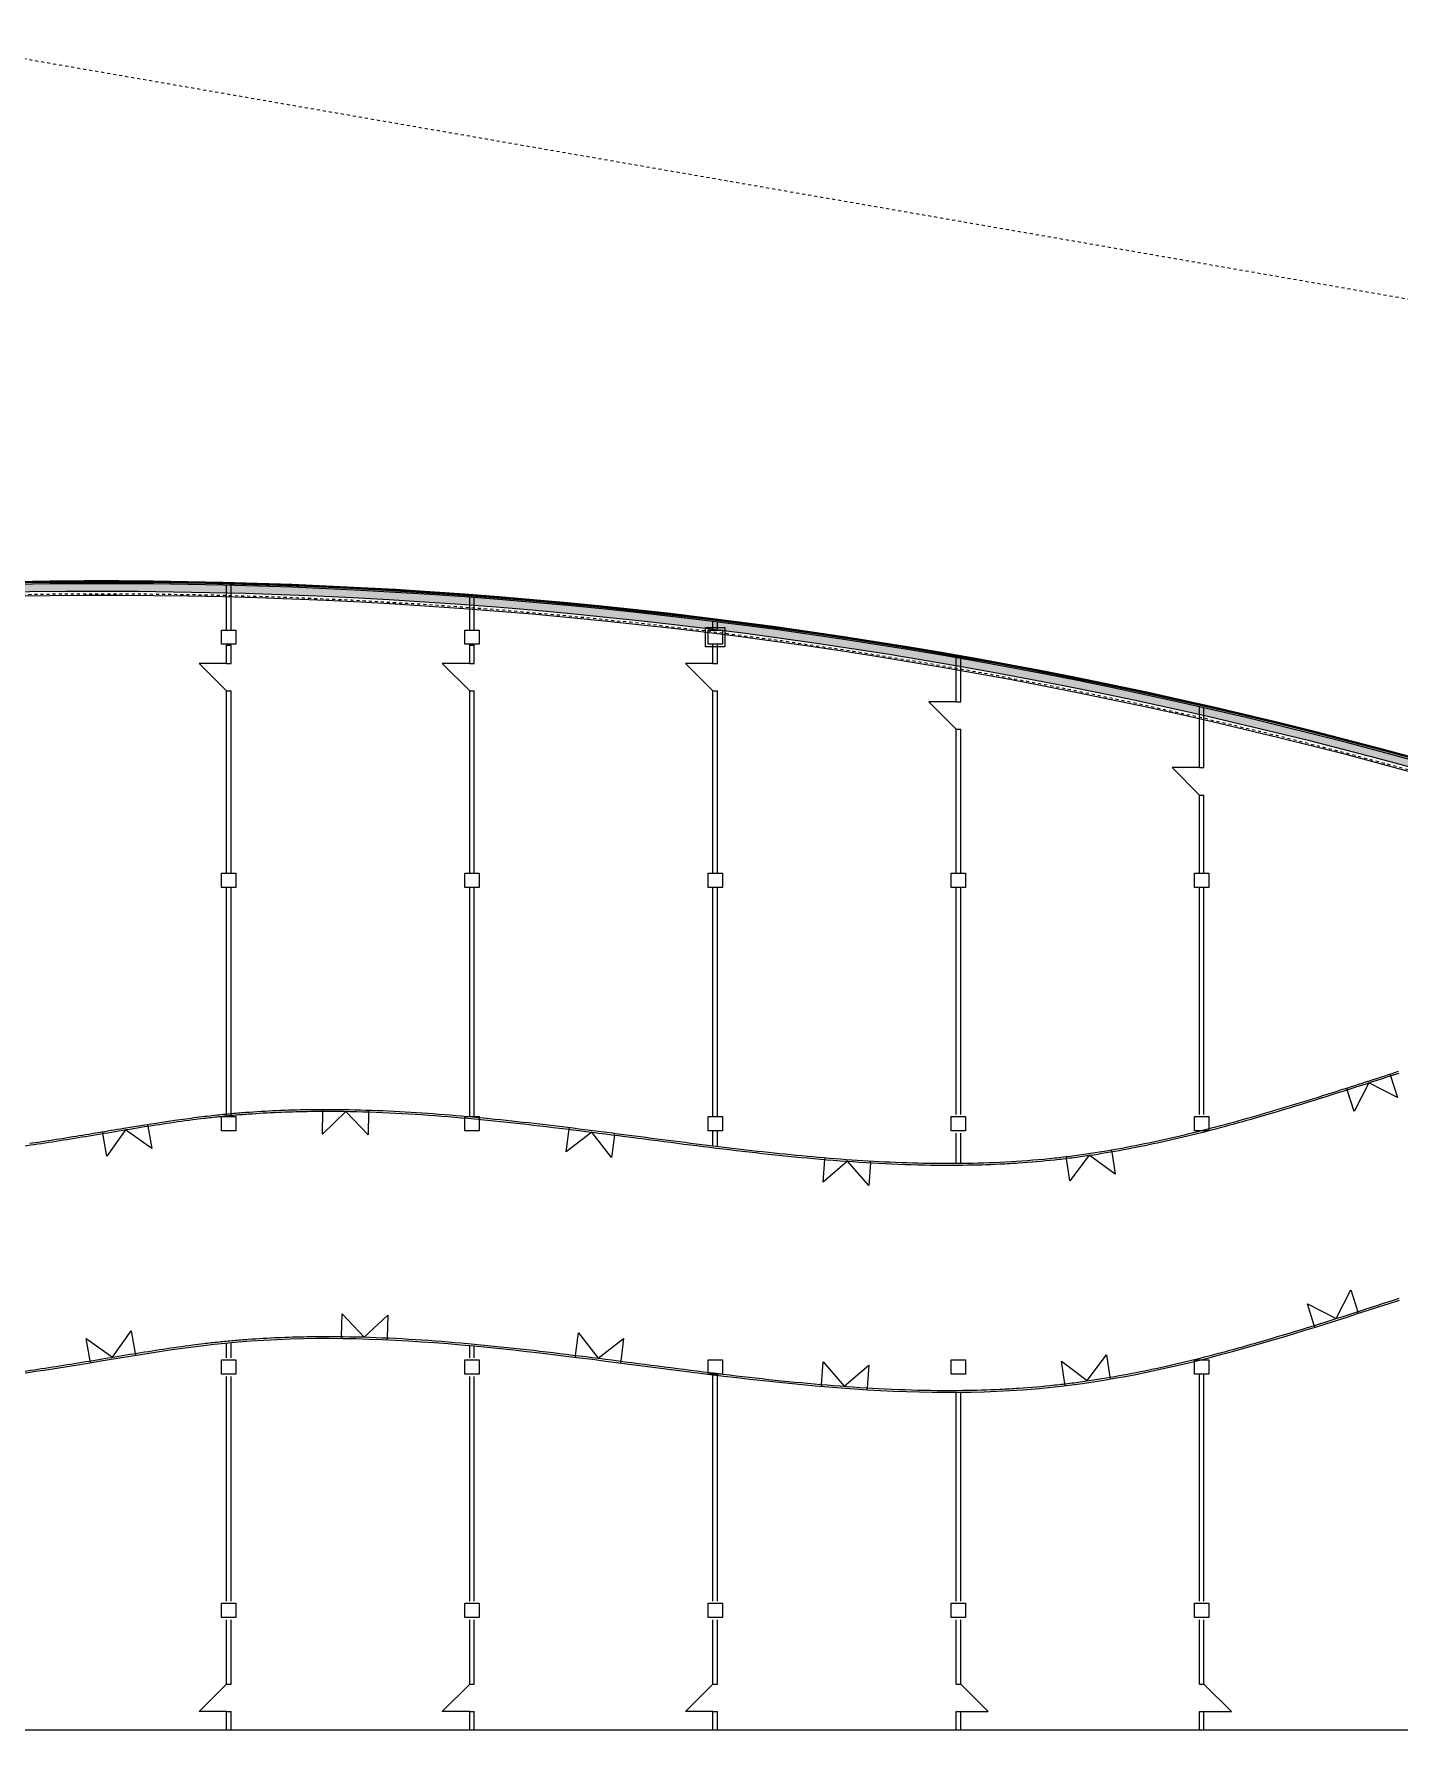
# Model space of a CAD drawing. Header units: metres. Extents: x 183920 to 185578, y 20757 to 21440.
# Drawn here: x 184339 to 184383.9, y 20985.4 to 21041.2 of the extents above; entities that cross this region are included whole.
import ezdxf

# ---------------------------------------------------------------- set-up
doc = ezdxf.new("R2010")
doc.units = ezdxf.units.M
for name, pattern in [('Path offset', [0.022225, 0.00635, -0.003175, 0.00635, -0.003175, 0, -0.003175]), ('Style_13', [0]), ('Style_23', [0]), ('Style_25', [4.7625e-07, 3.175e-07, -1.5875e-07]), ('Wall Style 01', [0])]:
    doc.linetypes.add(name, pattern=pattern)
for name, color, linetype, true_color in [('COLON', 5, 'Continuous', 0x0000ff), ('DOORS', 8, 'Continuous', 0x414141), ('fac', 5, 'Continuous', 0x0000ff), ('GKL', 5, 'Continuous', 0x0000ff), ('Glass', 4, 'Continuous', 0x00ffff), ('MONOLIT', 7, 'Continuous', 0x691639), ('Walls', 7, 'Continuous', 0x68db4c), ('Zoning', 7, 'Continuous', 0x47d2e2)]:
    doc.layers.add(name, color=color, linetype=linetype, true_color=true_color)

# ---------------------------------------------------------------- blocks, each defined once
blk = doc.blocks.new('AC584E3954')
at = {"layer": 'Glass', "linetype": 'Style_13'}
for points in [[(-0.8850831972660963, -1.234254007406082), (-0.8850831972660963, -1.174254007406082)], [(0.6149168027339037, -1.234254007406082), (0.6149168027339037, -1.984254007406082), (-0.1350831972660962, -1.234254007406082), (-0.8850831972660963, -1.984254007406082), (-0.8850831972660963, -1.234254007406082)], [(0.6149168027339037, -1.234254007406082), (0.6149168027339037, -1.174254007406082)]]:
    blk.add_lwpolyline(points, dxfattribs=at)

msp = doc.modelspace()

# ---------------------------------------------------------------- hatches: boundary and pattern name
at = {"layer": 'Walls', "transparency": 33554483}
h = msp.add_hatch(color=256, dxfattribs=at)
edge = h.paths.add_edge_path(flags=0)
edge.add_arc((184341.1095512011, 20859.28747931266), 163.8878880608155, 66.42939338972178, 92.92782316288628, ccw=False)
edge.add_line((184406.6448555611, 21009.50187188369), (184406.5556983544, 21009.21345752521))
edge.add_arc((184341.1095512011, 20859.28747931269), 163.5878880607907, 66.41762090847213, 92.87556384908804)
edge.add_line((184332.9028391942, 21022.66938467013), (184332.7384990926, 21022.96143979396))
edge.add_line((184332.7384990926, 21022.96143979396), (184332.7384990926, 21022.96143979396))

# ---------------------------------------------------------------- linework, layer by layer
at = {"layer": 'COLON', "linetype": 'Style_23'}
for points in [[(184345.1324337187, 21021.59654259391), (184345.6024337187, 21021.59654259391), (184345.6024337187, 21021.12654259391), (184345.1324337187, 21021.12654259391), (184345.1324337187, 21021.59654259391)], [(184353.1324337187, 21021.59654259391), (184353.6024337187, 21021.59654259391), (184353.6024337187, 21021.12654259391), (184353.1324337187, 21021.12654259391), (184353.1324337187, 21021.59654259391)], [(184361.1324337187, 21021.59654259391), (184361.6024337187, 21021.59654259391), (184361.6024337187, 21021.12654259391), (184361.1324337187, 21021.12654259391), (184361.1324337187, 21021.59654259391)], [(184345.1324337187, 21013.59654259391), (184345.6024337187, 21013.59654259391), (184345.6024337187, 21013.12654259391), (184345.1324337187, 21013.12654259391), (184345.1324337187, 21013.59654259391)], [(184353.1324337187, 21013.59654259391), (184353.6024337187, 21013.59654259391), (184353.6024337187, 21013.12654259391), (184353.1324337187, 21013.12654259391), (184353.1324337187, 21013.59654259391)], [(184361.1324337187, 21013.59654259391), (184361.6024337187, 21013.59654259391), (184361.6024337187, 21013.12654259391), (184361.1324337187, 21013.12654259391), (184361.1324337187, 21013.59654259391)], [(184369.1324337187, 21013.59654259391), (184369.6024337187, 21013.59654259391), (184369.6024337187, 21013.12654259391), (184369.1324337187, 21013.12654259391), (184369.1324337187, 21013.59654259391)], [(184377.1324337187, 21013.59654259391), (184377.6024337187, 21013.59654259391), (184377.6024337187, 21013.12654259391), (184377.1324337187, 21013.12654259391), (184377.1324337187, 21013.59654259391)], [(184345.1324337187, 21005.59654259391), (184345.6024337187, 21005.59654259391), (184345.6024337187, 21005.12654259391), (184345.1324337187, 21005.12654259391), (184345.1324337187, 21005.59654259391)], [(184353.1324337187, 21005.59654259391), (184353.6024337187, 21005.59654259391), (184353.6024337187, 21005.12654259391), (184353.1324337187, 21005.12654259391), (184353.1324337187, 21005.59654259391)], [(184361.1324337187, 21005.59654259391), (184361.6024337187, 21005.59654259391), (184361.6024337187, 21005.12654259391), (184361.1324337187, 21005.12654259391), (184361.1324337187, 21005.59654259391)], [(184369.1324337187, 21005.59654259391), (184369.6024337187, 21005.59654259391), (184369.6024337187, 21005.12654259391), (184369.1324337187, 21005.12654259391), (184369.1324337187, 21005.59654259391)], [(184377.1324337187, 21005.59654259391), (184377.6024337187, 21005.59654259391), (184377.6024337187, 21005.12654259391), (184377.1324337187, 21005.12654259391), (184377.1324337187, 21005.59654259391)], [(184345.1324337187, 20997.59654259391), (184345.6024337187, 20997.59654259391), (184345.6024337187, 20997.12654259391), (184345.1324337187, 20997.12654259391), (184345.1324337187, 20997.59654259391)], [(184353.1324337187, 20997.59654259391), (184353.6024337187, 20997.59654259391), (184353.6024337187, 20997.12654259391), (184353.1324337187, 20997.12654259391), (184353.1324337187, 20997.59654259391)], [(184361.1324337187, 20997.59654259391), (184361.6024337187, 20997.59654259391), (184361.6024337187, 20997.12654259391), (184361.1324337187, 20997.12654259391), (184361.1324337187, 20997.59654259391)], [(184369.1324337187, 20997.59654259391), (184369.6024337187, 20997.59654259391), (184369.6024337187, 20997.12654259391), (184369.1324337187, 20997.12654259391), (184369.1324337187, 20997.59654259391)], [(184377.1324337187, 20997.59654259391), (184377.6024337187, 20997.59654259391), (184377.6024337187, 20997.12654259391), (184377.1324337187, 20997.12654259391), (184377.1324337187, 20997.59654259391)], [(184345.1324337187, 20989.59654259391), (184345.6024337187, 20989.59654259391), (184345.6024337187, 20989.12654259391), (184345.1324337187, 20989.12654259391), (184345.1324337187, 20989.59654259391)], [(184353.1324337187, 20989.59654259391), (184353.6024337187, 20989.59654259391), (184353.6024337187, 20989.12654259391), (184353.1324337187, 20989.12654259391), (184353.1324337187, 20989.59654259391)], [(184361.1324337187, 20989.59654259391), (184361.6024337187, 20989.59654259391), (184361.6024337187, 20989.12654259391), (184361.1324337187, 20989.12654259391), (184361.1324337187, 20989.59654259391)], [(184369.1324337187, 20989.59654259391), (184369.6024337187, 20989.59654259391), (184369.6024337187, 20989.12654259391), (184369.1324337187, 20989.12654259391), (184369.1324337187, 20989.59654259391)], [(184377.1324337187, 20989.59654259391), (184377.6024337187, 20989.59654259391), (184377.6024337187, 20989.12654259391), (184377.1324337187, 20989.12654259391), (184377.1324337187, 20989.59654259391)]]:
    msp.add_lwpolyline(points, close=True, dxfattribs=at)
at = {"layer": 'DOORS', "linetype": 'Style_13'}
for points in [[(184345.2924337187, 21020.49654259391), (184344.3924337187, 21020.49654259391), (184345.2924337187, 21019.59654259391)], [(184353.2924337187, 21020.49654259391), (184352.3924337187, 21020.49654259391), (184353.2924337187, 21019.59654259391)], [(184361.2924337187, 21020.49654259391), (184360.3924337187, 21020.49654259391), (184361.2924337187, 21019.59654259391)], [(184369.2924337187, 21019.23572171106), (184368.3924337187, 21019.23572171106), (184369.2924337187, 21018.33572171106)], [(184377.2924337187, 21017.07117925659), (184376.3924337187, 21017.07117925659), (184377.2924337187, 21016.17117925659)], [(184345.2924337187, 20986.03654259392), (184344.3924337187, 20986.03654259392), (184345.2924337187, 20986.93654259391)], [(184353.2924337187, 20986.03654259392), (184352.3924337187, 20986.03654259392), (184353.2924337187, 20986.93654259391)], [(184361.2924337187, 20986.03654259392), (184360.3924337187, 20986.03654259392), (184361.2924337187, 20986.93654259391)], [(184369.4424337187, 20986.03654259392), (184370.3424337186, 20986.03654259392), (184369.4424337187, 20986.93654259391)], [(184377.4424337187, 20986.03654259392), (184378.3424337186, 20986.03654259392), (184377.4424337187, 20986.93654259391)]]:
    msp.add_lwpolyline(points, dxfattribs=at)
at = {"layer": 'fac', "linetype": 'Style_13'}
msp.add_lwpolyline([(184361.0524337187, 21021.67654259391), (184361.6824337186, 21021.67654259391), (184361.6824337186, 21021.04654259391), (184361.0524337187, 21021.04654259391), (184361.0524337187, 21021.67654259391)], close=True, dxfattribs=at)
at = {"layer": 'GKL', "linetype": 'Style_13'}
for points in [[(184345.2924337187, 21021.61570789446), (184345.2924337187, 21023.07033284276)], [(184345.4424337187, 21021.61570789446), (184345.4424337187, 21023.06649851646)], [(184353.2924337187, 21021.61570789446), (184353.2924337187, 21022.67248815196)], [(184353.4424337187, 21021.61570789446), (184353.4424337187, 21022.66125545121)], [(184361.2924337187, 21021.59654259391), (184361.2924337187, 21021.8781529506)], [(184361.4424337187, 21021.59654259391), (184361.4424337187, 21021.85943939573)], [(184345.2924337187, 21021.09654259391), (184345.4424337187, 21021.09654259391)], [(184345.2924337187, 21020.49654259391), (184345.2924337187, 21021.09654259391)], [(184345.4424337187, 21020.49654259391), (184345.4424337187, 21021.09654259391)], [(184353.2924337187, 21020.49654259391), (184353.2924337187, 21021.10737729337)], [(184353.2924337187, 21021.09654259391), (184353.4424337187, 21021.09654259391)], [(184353.4424337187, 21020.49654259391), (184353.4424337187, 21021.10737729337)], [(184361.2924337187, 21020.49654259391), (184361.2924337187, 21021.12654259391)], [(184361.4424337187, 21020.49654259391), (184361.4424337187, 21021.12654259391)], [(184345.2924337187, 21020.49654259391), (184345.4424337187, 21020.49654259391)], [(184353.2924337187, 21020.49654259391), (184353.4424337187, 21020.49654259391)], [(184361.2924337187, 21020.49654259391), (184361.4424337187, 21020.49654259391)], [(184369.2924337187, 21019.23572171106), (184369.2924337187, 21020.68143758008)], [(184369.4424337187, 21019.23572171106), (184369.4424337187, 21020.65510301214)], [(184345.2924337187, 21019.59654259391), (184345.4424337187, 21019.59654259391)], [(184345.2924337187, 21013.61570789446), (184345.2924337187, 21019.59654259391)], [(184345.4424337187, 21013.61570789446), (184345.4424337187, 21019.59654259391)], [(184353.2924337187, 21013.61570789446), (184353.2924337187, 21019.59654259391)], [(184353.2924337187, 21019.59654259391), (184353.4424337187, 21019.59654259391)], [(184353.4424337187, 21013.61570789446), (184353.4424337187, 21019.59654259391)], [(184361.2924337187, 21013.61570789446), (184361.2924337187, 21019.59654259391)], [(184361.2924337187, 21019.59654259391), (184361.4424337187, 21019.59654259391)], [(184361.4424337187, 21013.61570789446), (184361.4424337187, 21019.59654259391)], [(184369.2924337187, 21019.23572171106), (184369.4424337187, 21019.23572171106)], [(184377.2924337187, 21017.07117925659), (184377.2924337187, 21019.0732460039)], [(184377.4424337187, 21017.07117925659), (184377.4424337187, 21019.03908718115)], [(184369.2924337187, 21018.33572171106), (184369.4424337187, 21018.33572171106)], [(184369.2924337187, 21013.61570789446), (184369.2924337187, 21018.33572171106)], [(184369.4424337187, 21013.61570789446), (184369.4424337187, 21018.33572171106)], [(184377.2924337187, 21017.07117925659), (184377.4424337187, 21017.07117925659)], [(184377.2924337187, 21016.17117925659), (184377.4424337187, 21016.17117925659)], [(184377.2924337187, 21013.61570789446), (184377.2924337187, 21016.17117925659)], [(184377.4424337187, 21013.61570789446), (184377.4424337187, 21016.17117925659)], [(184345.2924337187, 21005.61570789446), (184345.2924337187, 21013.10737729337)], [(184345.4424337187, 21005.61570789446), (184345.4424337187, 21013.10737729337)], [(184353.2924337187, 21005.61570789446), (184353.2924337187, 21013.10737729337)], [(184353.4424337187, 21005.61570789446), (184353.4424337187, 21013.10737729337)], [(184361.2924337187, 21005.61570789446), (184361.2924337187, 21013.10737729337)], [(184361.4424337187, 21005.61570789446), (184361.4424337187, 21013.10737729337)], [(184369.2924337187, 21005.66748376473), (184369.2924337187, 21013.10737729337)], [(184369.4424337187, 21005.66748376473), (184369.4424337187, 21013.10737729337)], [(184377.2924337187, 21005.66748376473), (184377.2924337187, 21013.10737729337)], [(184377.4424337187, 21005.66748376473), (184377.4424337187, 21013.10737729337)], [(184361.2924337187, 21004.63760050435), (184361.2924337187, 21005.10737729337)], [(184361.4424337187, 21004.61927883978), (184361.4424337187, 21005.10737729337)], [(184369.2924337187, 21004.06196663838), (184369.2924337187, 21005.0556014231)], [(184369.4424337187, 21004.0632416531), (184369.4424337187, 21005.0556014231)], [(184345.2924337187, 20997.66748376473), (184345.2924337187, 20998.15704976506)], [(184345.4424337187, 20997.66748376473), (184345.4424337187, 20998.17120146818)], [(184353.2924337187, 20997.66748376473), (184353.2924337187, 20998.07058221181)], [(184353.4424337187, 20997.66748376473), (184353.4424337187, 20998.0566871904)], [(184345.2924337187, 20989.66748376473), (184345.2924337187, 20997.0556014231)], [(184345.4424337187, 20989.66748376473), (184345.4424337187, 20997.0556014231)], [(184353.2924337187, 20989.66748376473), (184353.2924337187, 20997.0556014231)], [(184353.4424337187, 20989.66748376473), (184353.4424337187, 20997.0556014231)], [(184361.2924337187, 20989.66748376473), (184361.2924337187, 20997.10737729337)], [(184361.4424337187, 20989.66748376473), (184361.4424337187, 20997.10737729337)], [(184377.2924337187, 20989.66748376473), (184377.2924337187, 20997.10737729337)], [(184377.4424337187, 20989.66748376473), (184377.4424337187, 20997.10737729337)], [(184369.2924337187, 20989.66748376473), (184369.2924337187, 20996.53531542463)], [(184369.4424337187, 20989.66748376473), (184369.4424337187, 20996.53658639432)], [(184345.2924337187, 20986.93654259391), (184345.2924337187, 20989.0556014231)], [(184345.4424337187, 20986.93654259391), (184345.4424337187, 20989.0556014231)], [(184353.2924337187, 20986.93654259391), (184353.2924337187, 20989.0556014231)], [(184353.4424337187, 20986.93654259391), (184353.4424337187, 20989.0556014231)], [(184361.2924337187, 20986.93654259391), (184361.2924337187, 20989.0556014231)], [(184361.4424337187, 20986.93654259391), (184361.4424337187, 20989.0556014231)], [(184369.2924337187, 20986.93654259391), (184369.2924337187, 20989.0556014231)], [(184369.4424337187, 20986.93654259391), (184369.4424337187, 20989.0556014231)], [(184377.2924337187, 20986.93654259391), (184377.2924337187, 20989.0556014231)], [(184377.4424337187, 20986.93654259391), (184377.4424337187, 20989.0556014231)], [(184345.2924337187, 20986.93654259391), (184345.4424337187, 20986.93654259391)], [(184353.2924337187, 20986.93654259391), (184353.4424337187, 20986.93654259391)], [(184361.2924337187, 20986.93654259391), (184361.4424337187, 20986.93654259391)], [(184369.2924337187, 20986.93654259391), (184369.4424337187, 20986.93654259391)], [(184377.2924337187, 20986.93654259391), (184377.4424337187, 20986.93654259391)], [(184345.2924337187, 20986.03654259392), (184345.4424337187, 20986.03654259392)], [(184345.2924337187, 20985.43654259391), (184345.2924337187, 20986.03654259392)], [(184345.4424337187, 20985.43654259391), (184345.4424337187, 20986.03654259392)], [(184353.2924337187, 20985.43654259391), (184353.2924337187, 20986.03654259392)], [(184353.2924337187, 20986.03654259392), (184353.4424337187, 20986.03654259392)], [(184353.4424337187, 20985.43654259391), (184353.4424337187, 20986.03654259392)], [(184361.2924337187, 20985.43654259391), (184361.2924337187, 20986.03654259392)], [(184361.2924337187, 20986.03654259392), (184361.4424337187, 20986.03654259392)], [(184361.4424337187, 20985.43654259391), (184361.4424337187, 20986.03654259392)], [(184369.2924337187, 20986.03654259392), (184369.4424337187, 20986.03654259392)], [(184369.2924337187, 20985.43654259391), (184369.2924337187, 20986.03654259392)], [(184369.4424337187, 20985.43654259391), (184369.4424337187, 20986.03654259392)], [(184377.2924337187, 20986.03654259392), (184377.4424337187, 20986.03654259392)], [(184377.2924337187, 20985.43654259391), (184377.2924337187, 20986.03654259392)], [(184377.4424337187, 20985.43654259391), (184377.4424337187, 20986.03654259392)], [(184329.4424337187, 20985.43654259391), (184387.2424337186, 20985.43654259391)]]:
    msp.add_lwpolyline(points, dxfattribs=at)
at = {"layer": 'Glass', "linetype": 'Style_13'}
for points in [[(184406.9151741048, 21009.34284162687, 0.1121510326427466), (184336.0593890069, 21023.10031410391)], [(184406.8438997515, 21009.30867809364, 0.1120705017264934), (184336.0616528935, 21023.04035569436)]]:
    msp.add_lwpolyline(points, format="xyb", dxfattribs=at)
at = {"layer": 'Glass'}
for points in [[(184381.9360027299, 21006.47245514953), (184382.5704437394, 21006.67448836118), (184383.2047972327, 21006.88048072282), (184383.839366738, 21007.08654375102)], [(184382.413285801, 21006.56211352665), (184382.8948498064, 21006.7167477677), (184383.3763427387, 21006.87310230239), (184383.8578979067, 21007.02947716019)], [(184379.2753479876, 21005.59693128107), (184380.3225622811, 21005.89897812983), (184381.368092003, 21006.22649303197), (184382.413285801, 21006.56211352665)], [(184379.5936596494, 21005.75205190606), (184380.3749417471, 21005.98137945739), (184381.1555382992, 21006.22392182154), (184381.9360027299, 21006.47245514953)], [(184341.9156826722, 21005.21620845398), (184342.4752255887, 21005.30839101897), (184343.0357084943, 21005.39795822194), (184343.5972208259, 21005.47811516807)], [(184342.2378987154, 21005.20815149354), (184342.8852919742, 21005.31334093659), (184343.5336528544, 21005.41329034681), (184344.1831122763, 21005.49749974865)], [(184343.5972208259, 21005.47811516807), (184343.8340244884, 21005.51191933825), (184344.0710112301, 21005.54404968195), (184344.3081881493, 21005.57399513321)], [(184344.1831122763, 21005.49749974865), (184344.3038674929, 21005.51315696176), (184344.4246607027, 21005.52826994639), (184344.5454927571, 21005.54277109015)], [(184344.3081881493, 21005.57399513321), (184344.4261474901, 21005.58888842765), (184344.544153865, 21005.60324121367), (184344.6622081318, 21005.61699049092)], [(184344.5454927571, 21005.54277109015), (184344.7116221674, 21005.56270840294), (184344.8778250078, 21005.58148916405), (184345.0441034662, 21005.59893753028)], [(184344.6622081318, 21005.61699049092), (184344.7687661981, 21005.62940085469), (184344.8753632826, 21005.64131952098), (184344.9819999978, 21005.65270010781)], [(184344.9819999978, 21005.65270010781), (184345.0737931159, 21005.66249654188), (184345.1656181584, 21005.67189341514), (184345.2574668131, 21005.68086357079)], [(184345.0441034662, 21005.59893753028), (184345.1247075291, 21005.60739568669), (184345.2053313003, 21005.6155398638), (184345.2859681757, 21005.62335289113)], [(184345.2574668131, 21005.68086357079), (184345.3493154679, 21005.68983372645), (184345.4411768751, 21005.69837756066), (184345.5330511036, 21005.70650527422)], [(184345.2859681757, 21005.62335289113), (184345.366605051, 21005.63116591846), (184345.44725347, 21005.63865119767), (184345.5279130642, 21005.64581460975)], [(184345.5279130642, 21005.64581460975), (184345.6892322525, 21005.66014143392), (184345.8505961401, 21005.67318078968), (184346.0120017985, 21005.68497972497)], [(184345.5330511036, 21005.70650527422), (184345.7048904855, 21005.72170715725), (184345.8767743175, 21005.73545167717), (184346.0486988974, 21005.74779566591)], [(184346.0120017985, 21005.68497972497), (184346.3348131153, 21005.70857759555), (184346.6577914933, 21005.72721378859), (184346.9809137916, 21005.7412646564)], [(184346.0486988974, 21005.74779566591), (184346.3925480572, 21005.7724836434), (184346.7365601887, 21005.79156949955), (184347.0807063682, 21005.80550782234)], [(184346.9809137916, 21005.7412646564), (184347.6271583883, 21005.76936639203), (184348.2739784037, 21005.77912696741), (184348.9211925004, 21005.77355598708)], [(184347.0807063682, 21005.80550782234), (184347.7689987271, 21005.83338446794), (184348.4578270107, 21005.84067114216), (184349.1469693222, 21005.83100155695)], [(184348.9211925004, 21005.77355598708), (184350.0694109921, 21005.76367254563), (184351.2188691154, 21005.70553616971), (184352.3685777907, 21005.61593194822)], [(184349.1469693222, 21005.83100155695), (184350.1292083552, 21005.81721943406), (184351.1120861049, 21005.76899143548), (184352.0949880237, 21005.69681430795)], [(184352.0949880237, 21005.69681430795), (184353.0778899425, 21005.62463718042), (184354.0608172497, 21005.52851213481), (184355.0431650529, 21005.4189042149)], [(184352.3685777907, 21005.61593194822), (184353.518286466, 21005.52632772674), (184354.6682471036, 21005.40525552889), (184355.8174777728, 21005.26947278923)], [(184355.0431650529, 21005.4189042149), (184356.0255128561, 21005.30929629498), (184357.0072821183, 21005.18620743048), (184357.9878613248, 21005.06007603589)], [(184377.0371427414, 21004.99716075652), (184377.7843848121, 21005.18003123571), (184378.5302924577, 21005.38203574691), (184379.2753479876, 21005.59693128107)], [(184377.2472108585, 21005.11091995554), (184378.0304098842, 21005.30661267714), (184378.8123775517, 21005.52272435473), (184379.5936596494, 21005.75205190606)], [(184338.3642017208, 21004.5978723622), (184339.0081919206, 21004.68216721539), (184339.6529223802, 21004.78213488), (184340.2985008678, 21004.88733364552)], [(184338.8229740077, 21004.72101484129), (184339.2946518236, 21004.78782040901), (184339.7669148601, 21004.86170562138), (184340.2398002258, 21004.93856958087)], [(184340.2398002258, 21004.93856958087), (184340.7975372206, 21005.02922553449), (184341.3561397557, 21005.124025889), (184341.9156826722, 21005.21620845398)], [(184340.2985008678, 21004.88733364552), (184340.9440793553, 21004.99253241106), (184341.5905054566, 21005.10296205048), (184342.2378987154, 21005.20815149354)], [(184355.8174777728, 21005.26947278923), (184356.966708442, 21005.13369004958), (184358.1152097362, 21004.98319655715), (184359.2619920386, 21004.83472523912)], [(184357.9878613248, 21005.06007603589), (184358.9684405313, 21004.93394464131), (184359.9478302402, 21004.80477197941), (184360.9254071984, 21004.68297307509)], [(184359.2619920386, 21004.83472523912), (184360.4087743411, 21004.68625392109), (184361.5538376023, 21004.53980484926), (184362.6961805281, 21004.41208763081)], [(184374.7909299446, 21004.51218448316), (184375.5413245881, 21004.65055394035), (184376.2899006706, 21004.81429027734), (184377.0371427414, 21004.99716075652)], [(184374.8933717935, 21004.5922807981), (184375.6795822503, 21004.73995450575), (184376.4640118327, 21004.91522723393), (184377.2472108585, 21005.11091995554)], [(184360.9254071984, 21004.68297307509), (184361.9029841567, 21004.56117417078), (184362.8787477484, 21004.44674904989), (184363.8520642786, 21004.3500885377)], [(184362.6961805281, 21004.41208763081), (184363.8385234539, 21004.28437041236), (184364.9781452862, 21004.17538537523), (184366.1140388992, 21004.10181560394)], [(184363.8520642786, 21004.3500885377), (184364.8253808088, 21004.25342802551), (184365.7962492629, 21004.17453058467), (184366.7640331017, 21004.12375851614)], [(184369.6575112603, 21004.06614002595), (184370.6185066625, 21004.08194266896), (184371.5758016942, 21004.13619555672), (184372.5288145497, 21004.23920032687)], [(184372.5288145497, 21004.23920032687), (184372.6276203725, 21004.24987958582), (184372.7263778298, 21004.26108418579), (184372.8250981873, 21004.27282143298)], [(184372.5337906179, 21004.17938875344), (184372.6281122988, 21004.18957833772), (184372.7223927403, 21004.20024555971), (184372.8166370508, 21004.21139727085)], [(184372.8166370508, 21004.21139727085), (184372.9108813613, 21004.222548982), (184373.0050904987, 21004.23418211183), (184373.0992654383, 21004.24628451376)], [(184372.8250981873, 21004.27282143298), (184372.9238185447, 21004.28455868018), (184373.022503244, 21004.29682495443), (184373.1211534284, 21004.30960629866)], [(184373.0992654383, 21004.24628451376), (184373.2876153177, 21004.27048931764), (184373.4758284102, 21004.29657121225), (184373.6639124698, 21004.32443299876)], [(184373.1211534284, 21004.30960629866), (184373.3184537971, 21004.33516898713), (184373.5156161132, 21004.36279195788), (184373.712649406, 21004.39236349413)], [(184373.6639124698, 21004.32443299876), (184374.0400805891, 21004.38015657178), (184374.4157326229, 21004.44299975457), (184374.7909299446, 21004.51218448316)], [(184373.712649406, 21004.39236349413), (184374.1067159916, 21004.45150656664), (184374.5002665651, 21004.51844394427), (184374.8933717935, 21004.5922807981)], [(184366.1140388992, 21004.10181560394), (184367.2499325123, 21004.02824583264), (184368.3820961718, 21003.99009142608), (184369.5095353845, 21004.00400497274)], [(184366.7640331017, 21004.12375851614), (184367.7318169404, 21004.07298644762), (184368.696515858, 21004.05033738293), (184369.6575112603, 21004.06614002595)], [(184369.5095353845, 21004.00400497274), (184369.9217484032, 21004.00909202756), (184370.3333301336, 21004.02113907987), (184370.7442332377, 21004.04095911586)], [(184370.7442332377, 21004.04095911586), (184370.943567909, 21004.05057408425), (184371.1427428893, 21004.06201830314), (184371.3417528605, 21004.07538455953)], [(184371.3417528605, 21004.07538455953), (184371.7397728029, 21004.10211707231), (184372.1371326371, 21004.13653773673), (184372.5337906179, 21004.17938875344)], [(184372.7495307694, 20996.73648977502), (184376.4985945207, 20997.16996622805), (184380.1875117982, 20998.36786410634), (184383.8764290753, 20999.56576198585)], [(184382.413285801, 20999.15546494314), (184382.8948498064, 20999.31009918419), (184383.3763427387, 20999.46645371889), (184383.8578979067, 20999.62282857668)], [(184345.2357314664, 20998.15150271027), (184354.4104049897, 20999.05785405693), (184363.7531373783, 20995.69630348957), (184372.7495307694, 20996.73648977502)], [(184379.2753479876, 20998.19028269756), (184380.3225622811, 20998.49232954633), (184381.368092003, 20998.81984444846), (184382.413285801, 20999.15546494314)], [(184334.2181500708, 20996.90825007128), (184337.878294362, 20996.73073638802), (184341.5434031433, 20997.78674349136), (184345.2357314664, 20998.15150271027)], [(184342.2378987154, 20997.80150291003), (184342.8852919742, 20997.90669235308), (184343.5336528544, 20998.0066417633), (184344.1831122763, 20998.09085116515)], [(184344.1831122763, 20998.09085116515), (184344.3038674929, 20998.10650837825), (184344.4246607027, 20998.12162136288), (184344.5454927571, 20998.13612250664)], [(184344.5454927571, 20998.13612250664), (184344.7116221674, 20998.15605981943), (184344.8778250078, 20998.17484058054), (184345.0441034662, 20998.19228894677)], [(184345.0441034662, 20998.19228894677), (184345.1247075291, 20998.20074710318), (184345.2053313003, 20998.20889128029), (184345.2859681757, 20998.21670430763)], [(184345.2859681757, 20998.21670430763), (184345.366605051, 20998.22451733496), (184345.44725347, 20998.23200261416), (184345.5279130642, 20998.23916602625)], [(184345.5279130642, 20998.23916602625), (184345.6892322525, 20998.25349285041), (184345.8505961401, 20998.26653220617), (184346.0120017985, 20998.27833114146)], [(184346.0120017985, 20998.27833114146), (184346.3348131153, 20998.30192901204), (184346.6577914933, 20998.32056520508), (184346.9809137916, 20998.33461607289)], [(184346.9809137916, 20998.33461607289), (184347.6271583883, 20998.36271780852), (184348.2739784037, 20998.3724783839), (184348.9211925004, 20998.36690740358)], [(184348.9211925004, 20998.36690740358), (184350.0694109921, 20998.35702396212), (184351.2188691154, 20998.2988875862), (184352.3685777907, 20998.20928336472)], [(184352.3685777907, 20998.20928336472), (184353.518286466, 20998.11967914323), (184354.6682471036, 20997.99860694539), (184355.8174777728, 20997.86282420573)], [(184377.0371427414, 20997.59051217302), (184377.7843848121, 20997.7733826522), (184378.5302924577, 20997.97538716341), (184379.2753479876, 20998.19028269756)], [(184340.2985008678, 20997.48068506202), (184340.9440793553, 20997.58588382755), (184341.5905054566, 20997.69631346698), (184342.2378987154, 20997.80150291003)], [(184355.8174777728, 20997.86282420573), (184356.966708442, 20997.72704146607), (184358.1152097362, 20997.57654797365), (184359.2619920386, 20997.42807665561)], [(184374.7909299446, 20997.10553589966), (184375.5413245881, 20997.24390535684), (184376.2899006706, 20997.40764169384), (184377.0371427414, 20997.59051217302)], [(184338.3642017208, 20997.19122377869), (184339.0081919206, 20997.27551863188), (184339.6529223802, 20997.37548629649), (184340.2985008678, 20997.48068506202)], [(184359.2619920386, 20997.42807665561), (184360.4087743411, 20997.27960533758), (184361.5538376023, 20997.13315626575), (184362.6961805281, 20997.0054390473)], [(184362.6961805281, 20997.0054390473), (184363.8385234539, 20996.87772182885), (184364.9781452862, 20996.76873679173), (184366.1140388992, 20996.69516702043)], [(184373.6639124698, 20996.91778441525), (184374.0400805891, 20996.97350798827), (184374.4157326229, 20997.03635117106), (184374.7909299446, 20997.10553589966)], [(184366.1140388992, 20996.69516702043), (184367.2499325123, 20996.62159724913), (184368.3820961718, 20996.58344284257), (184369.5095353845, 20996.59735638924)], [(184369.5095353845, 20996.59735638924), (184369.9217484032, 20996.60244344406), (184370.3333301336, 20996.61449049636), (184370.7442332377, 20996.63431053235)], [(184370.7442332377, 20996.63431053235), (184370.943567909, 20996.64392550074), (184371.1427428893, 20996.65536971963), (184371.3417528605, 20996.66873597602)], [(184371.3417528605, 20996.66873597602), (184371.7397728029, 20996.6954684888), (184372.1371326371, 20996.72988915322), (184372.5337906179, 20996.77274016994)], [(184372.5337906179, 20996.77274016994), (184372.6281122988, 20996.78292975421), (184372.7223927403, 20996.7935969762), (184372.8166370508, 20996.80474868735)], [(184372.8166370508, 20996.80474868735), (184372.9108813613, 20996.81590039849), (184373.0050904987, 20996.82753352832), (184373.0992654383, 20996.83963593026)], [(184373.0992654383, 20996.83963593026), (184373.2876153177, 20996.86384073413), (184373.4758284102, 20996.88992262875), (184373.6639124698, 20996.91778441525)]]:
    msp.add_open_spline(points, degree=3, dxfattribs=at)
at = {"layer": 'MONOLIT', "linetype": 'Style_13'}
for points in [[(184406.854925298, 21009.40145924901, 0.1120289400778052), (184336.0582812904, 21023.12965166946)], [(184406.7291908631, 21008.93234199954, 0.1121395153176152), (184336.0763923835, 21022.64998437291)]]:
    msp.add_lwpolyline(points, format="xyb", dxfattribs=at)
at = {"layer": 'MONOLIT', "linetype": 'Style_25'}
for points in [[(184406.9159996657, 21009.34177606072, 0.117584194955657), (184332.5692225692, 21022.95189905143)], [(184406.7546682679, 21008.97575395745, 0.1172735951270156), (184332.7893215112, 21022.56289764694)]]:
    msp.add_lwpolyline(points, format="xyb", dxfattribs=at)
at = {"layer": 'Walls', "linetype": 'Wall Style 01'}
for points in [[(184332.7384990926, 21022.96143979396, -0.116139199870773), (184406.6448555611, 21009.50187188369)], [(184332.9028391942, 21022.66938467013, -0.1159601636024121), (184406.5556983544, 21009.21345752521)]]:
    msp.add_lwpolyline(points, format="xyb", dxfattribs=at)
at = {"layer": 'Zoning', "linetype": 'Path offset'}
msp.add_lwpolyline([(184509.8871510413, 20788.87506204954), (184509.5545236203, 21010.69525130818), (184333.908734791, 21041.19555882676), (184235.3295923039, 21041.19555882386), (184235.3293761996, 20813.00077257849), (184509.8871510413, 20788.87506204954)], close=True, dxfattribs=at)

# ---------------------------------------------------------------- block references
at = {"layer": 'Glass'}
for p, rotation in [((184382.6142925827, 21007.92450293538), 17.88467974210604), ((184341.9043970924, 21006.40335311035), 9.346608448985716), ((184349.3686270042, 21006.99561259831), 359.131636796825), ((184357.5949903907, 21006.29315695199), 352.7973152115392), ((184365.9443456164, 21005.35487817002), 355.9144943881763), ((184373.6204454405, 21005.57427083478), 8.36613385404202), ((184382.0298759602, 20997.73928328582), 197.5665270230568), ((184349.6530496052, 20997.1135388186), 178.3197205740417), ((184341.6151160702, 20996.44721145604), 189.4066995205461), ((184357.2272142739, 20996.44494973355), 172.7559475041239), ((184365.3879574698, 20995.51351289453), 175.8096598972044), ((184373.6485708972, 20995.67713128593), 188.2616173798835)]:
    msp.add_blockref('AC584E3954', p, dxfattribs=dict(at, rotation=rotation))

doc.saveas('drawing.dxf')
